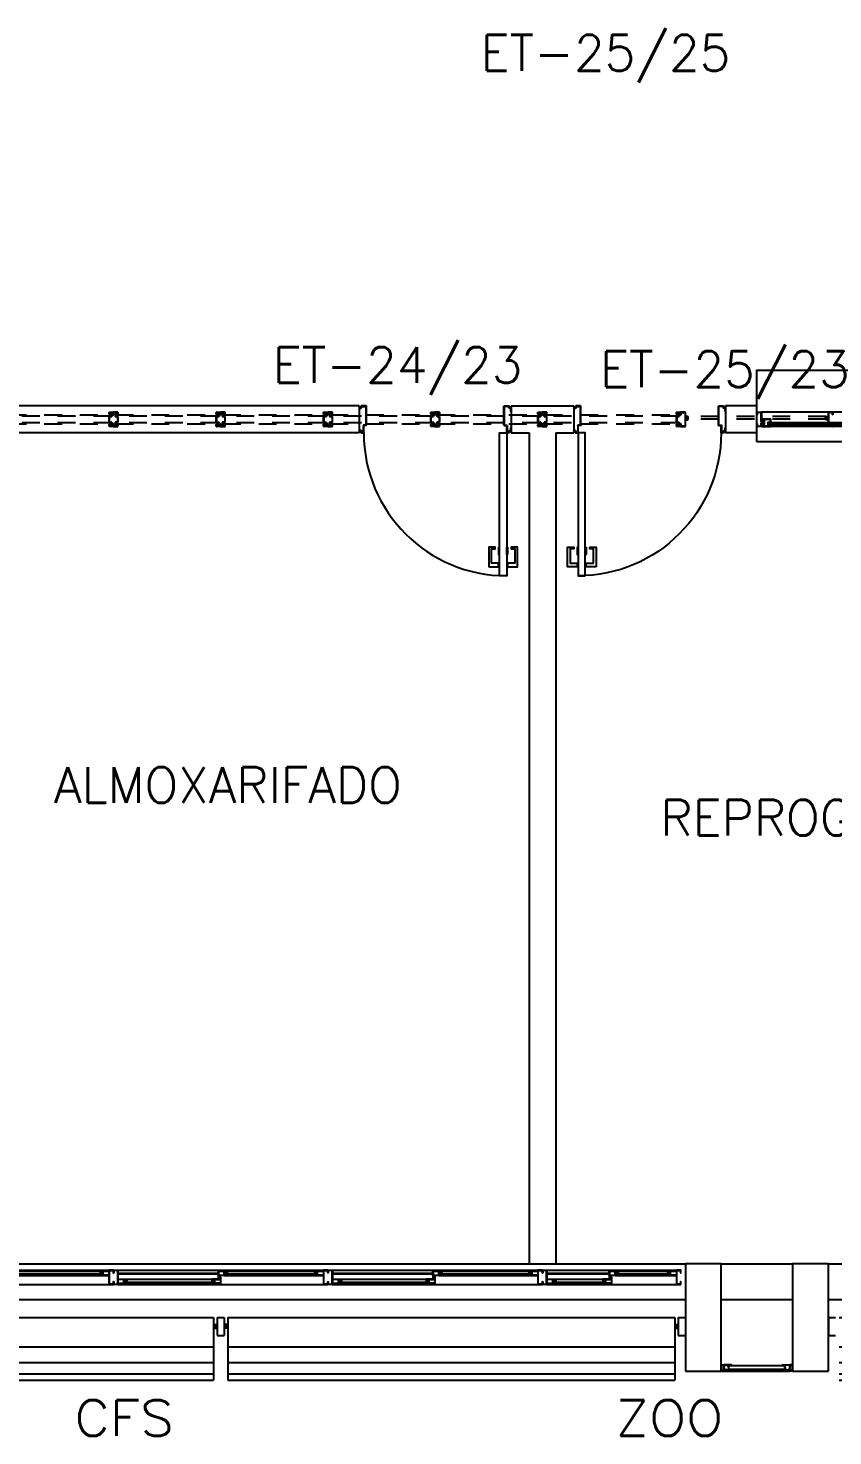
# Model space of a CAD drawing. Header units: millimetres. Extents: x 2686 to 2939, y 1294 to 1441.
# Drawn here: x 2910.22 to 2914.72, y 1348.36 to 1356.24 of the extents above; entities that cross this region are included whole.
import ezdxf

# ---------------------------------------------------------------- set-up
doc = ezdxf.new("R2010")
doc.units = ezdxf.units.MM
doc.linetypes.add('HIDDEN', pattern=[0.375, 0.25, -0.125])
for name, color, linetype in [('AR-ALV', 2, 'Continuous'), ('AR-BRISES', 1, 'Continuous'), ('AR-ESQ', 1, 'Continuous'), ('AR-ESTC', 3, 'Continuous'), ('AR-PEITORIL', 1, 'Continuous'), ('AR-PORTA', 1, 'Continuous'), ('AR-TXTCONG', 2, 'Continuous'), ('BC- VISTA', 1, 'Continuous'), ('BGR- VISTA', 12, 'Continuous'), ('BR-LINHAS', 1, 'Continuous'), ('BR-MONTANTE', 242, 'Continuous'), ('BR-PAINEL', 1, 'Continuous'), ('BR-SUPORTE', 1, 'Continuous'), ('DT-ESQ-BAGUETE-C', 1, 'Continuous'), ('DT-ESQ-BAGUETE-V', 1, 'Continuous'), ('DT-ESQ-CHAPA DOBRADA-V', 1, 'Continuous'), ('DT-ESQ-MARCO-V', 1, 'Continuous'), ('DT-ESQ-PERFIL CADEIRA-C', 2, 'Continuous'), ('DT-ESQ-PERFIL CADEIRA-V', 2, 'Continuous'), ('DT-ESQ-PERFIL U SIMPLES-C', 2, 'Continuous'), ('DT-ESQ-PERFIL U-C', 2, 'Continuous'), ('DT-ESQ-PERFIL U-V', 1, 'Continuous'), ('DT-ESQ-PROJ', 1, 'HIDDEN'), ('DT-ESQ-VENEZIANA-C', 1, 'Continuous'), ('DT-ESQ-VENEZIANA-V', 1, 'Continuous'), ('DT-ESQ-VIDRO-C', 2, 'Continuous'), ('DT-TXTMOD', 1, 'Continuous'), ('ENDEREÇO', 2, 'Continuous'), ('maçaneta', 1, 'Continuous'), ('mov', 1, 'Continuous'), ('PM-PERFIL U-C', 2, 'Continuous'), ('pm1', 2, 'Continuous'), ('TEXTO', 2, 'Continuous')]:
    doc.layers.add(name, color=color, linetype=linetype)
doc.styles.add('S10', font='simplex.shx', dxfattribs={"height": 0.1})
doc.styles.add('S16', font='simplex.shx', dxfattribs={"width": 1.1, "height": 0.16})
doc.styles.add('UNB-100', font='simplex.shx', dxfattribs={"height": 0.2})
doc.styles.add('UNB1-100', font='simplex.shx', dxfattribs={"height": 0.2})

# ---------------------------------------------------------------- blocks, each defined once
blk = doc.blocks.new('EF65-P')
at = {"layer": 'DT-ESQ-BAGUETE-C', "ltscale": 0.1}
for points in [[(1.9015, -0.055), (1.915, -0.055), (1.915, -0.0535), (1.902, -0.0535, -0.414214), (1.9015, -0.053), (1.9015, -0.042, -0.414214), (1.902, -0.0415), (1.915, -0.0415), (1.915, -0.04), (1.9015, -0.04, 0.414214), (1.9, -0.0415), (1.9, -0.0535, 0.414214)], [(2.61, -0.055), (2.5965, -0.055), (2.5965, -0.0535), (2.6095, -0.0535, 0.414214), (2.61, -0.053), (2.61, -0.042, 0.414214), (2.6095, -0.0415), (2.5965, -0.0415), (2.5965, -0.04), (2.61, -0.04, -0.414214), (2.6115, -0.0415), (2.6115, -0.0535, -0.414214)], [(3.1015, -0.055), (3.115, -0.055), (3.115, -0.0535), (3.102, -0.0535, -0.414214), (3.1015, -0.053), (3.1015, -0.042, -0.414214), (3.102, -0.0415), (3.115, -0.0415), (3.115, -0.04), (3.1015, -0.04, 0.414214), (3.1, -0.0415), (3.1, -0.0535, 0.414214)], [(3.81, -0.055), (3.7965, -0.055), (3.7965, -0.0535), (3.8095, -0.0535, 0.414214), (3.81, -0.053), (3.81, -0.042, 0.414214), (3.8095, -0.0415), (3.7965, -0.0415), (3.7965, -0.04), (3.81, -0.04, -0.414214), (3.8115, -0.0415), (3.8115, -0.0535, -0.414214)], [(4.3015, -0.055), (4.315, -0.055), (4.315, -0.0535), (4.302, -0.0535, -0.414214), (4.3015, -0.053), (4.3015, -0.042, -0.414214), (4.302, -0.0415), (4.315, -0.0415), (4.315, -0.04), (4.3015, -0.04, 0.414214), (4.3, -0.0415), (4.3, -0.0535, 0.414214)], [(4.7975, -0.055), (4.784, -0.055), (4.784, -0.0535), (4.797, -0.0535, 0.414214), (4.7975, -0.053), (4.7975, -0.042, 0.414214), (4.797, -0.0415), (4.784, -0.0415), (4.784, -0.04), (4.7975, -0.04, -0.414214), (4.799, -0.0415), (4.799, -0.0535, -0.414214)], [(5.0765, -0.055), (5.09, -0.055), (5.09, -0.0535), (5.077, -0.0535, -0.414214), (5.0765, -0.053), (5.0765, -0.042, -0.414214), (5.077, -0.0415), (5.09, -0.0415), (5.09, -0.04), (5.0765, -0.04, 0.414214), (5.075, -0.0415), (5.075, -0.0535, 0.414214)], [(2.0485, -0.1), (2.035, -0.1), (2.035, -0.0985), (2.048, -0.0985, 0.414214), (2.0485, -0.098), (2.0485, -0.087, 0.414214), (2.048, -0.0865), (2.035, -0.0865), (2.035, -0.085), (2.0485, -0.085, -0.414214), (2.05, -0.0865), (2.05, -0.0985, -0.414214)], [(2.5265, -0.1), (2.54, -0.1), (2.54, -0.0985), (2.527, -0.0985, -0.414214), (2.5265, -0.098), (2.5265, -0.087, -0.414214), (2.527, -0.0865), (2.54, -0.0865), (2.54, -0.085), (2.5265, -0.085, 0.414214), (2.525, -0.0865), (2.525, -0.0985, 0.414214)], [(3.2485, -0.1), (3.235, -0.1), (3.235, -0.0985), (3.248, -0.0985, 0.414214), (3.2485, -0.098), (3.2485, -0.087, 0.414214), (3.248, -0.0865), (3.235, -0.0865), (3.235, -0.085), (3.2485, -0.085, -0.414214), (3.25, -0.0865), (3.25, -0.0985, -0.414214)], [(3.7265, -0.1), (3.74, -0.1), (3.74, -0.0985), (3.727, -0.0985, -0.414214), (3.7265, -0.098), (3.7265, -0.087, -0.414214), (3.727, -0.0865), (3.74, -0.0865), (3.74, -0.085), (3.7265, -0.085, 0.414214), (3.725, -0.0865), (3.725, -0.0985, 0.414214)], [(4.4485, -0.1), (4.435, -0.1), (4.435, -0.0985), (4.448, -0.0985, 0.414214), (4.4485, -0.098), (4.4485, -0.087, 0.414214), (4.448, -0.0865), (4.435, -0.0865), (4.435, -0.085), (4.4485, -0.085, -0.414214), (4.45, -0.0865), (4.45, -0.0985, -0.414214)], [(4.714, -0.1), (4.7275, -0.1), (4.7275, -0.0985), (4.7145, -0.0985, -0.414214), (4.714, -0.098), (4.714, -0.087, -0.414214), (4.7145, -0.0865), (4.7275, -0.0865), (4.7275, -0.085), (4.714, -0.085, 0.414214), (4.7125, -0.0865), (4.7125, -0.0985, 0.414214)]]:
    blk.add_lwpolyline(points, format="xyb", close=True, dxfattribs=at)
at = {"layer": 'DT-ESQ-BAGUETE-V', "ltscale": 0.1}
for p, q in [((1.41, -0.04), (1.9015, -0.04)), ((2.61, -0.04), (3.1015, -0.04)), ((3.81, -0.04), (4.3015, -0.04)), ((4.7975, -0.04), (5.0765, -0.04)), ((2.0485, -0.085), (2.5265, -0.085)), ((3.2485, -0.085), (3.7265, -0.085)), ((4.4485, -0.085), (4.714, -0.085))]:
    blk.add_line(p, q, dxfattribs=at)
at = {"layer": 'DT-ESQ-CHAPA DOBRADA-V', "ltscale": 0.1}
for p, q in [((2, -0.052), (2.5615, -0.052)), ((2, -0.055), (2.5615, -0.055)), ((3.2, -0.052), (3.7615, -0.052)), ((3.2, -0.055), (3.7615, -0.055)), ((4.4, -0.052), (4.749, -0.052)), ((4.4, -0.055), (4.749, -0.055))]:
    blk.add_line(p, q, dxfattribs=at)
at = {"layer": 'DT-ESQ-PERFIL CADEIRA-C', "ltscale": 0.1}
for p, q in [((1.95, -0.0635), (1.9015, -0.0635)), ((2.5635, -0.0635), (2.61, -0.0635)), ((3.15, -0.0635), (3.1015, -0.0635)), ((3.7635, -0.0635), (3.81, -0.0635)), ((4.35, -0.0635), (4.3015, -0.0635)), ((4.751, -0.0635), (4.7975, -0.0635)), ((5.125, -0.0635), (5.0765, -0.0635)), ((2, -0.1085), (2.0485, -0.1085)), ((2.573, -0.1085), (2.5265, -0.1085)), ((3.2, -0.1085), (3.2485, -0.1085)), ((3.773, -0.1085), (3.7265, -0.1085)), ((4.4, -0.1085), (4.4485, -0.1085)), ((4.7605, -0.1085), (4.714, -0.1085))]:
    blk.add_line(p, q, dxfattribs=at)
for points in [[(1.9015, -0.065), (1.95, -0.065), (1.95, -0.0635), (1.915, -0.0635, 0.198912), (1.9161, -0.0631, 0.198913), (1.9165, -0.062), (1.9165, -0.042, -0.414214), (1.917, -0.0415), (1.95, -0.0415), (1.95, -0.04), (1.9165, -0.04, 0.414214), (1.915, -0.0415), (1.915, -0.0535), (1.915, -0.055), (1.915, -0.062), (1.9015, -0.062, 1)], [(2.61, -0.062, -1), (2.61, -0.065), (2.5635, -0.065, -0.414214), (2.5615, -0.063), (2.5615, -0.042, -0.414214), (2.5635, -0.04), (2.595, -0.04, -0.414214), (2.5965, -0.0415), (2.5965, -0.062)], [(2.5965, -0.0635, -0.198913), (2.5954, -0.0631, -0.198913), (2.595, -0.062), (2.595, -0.042, 0.414214), (2.5945, -0.0415), (2.5635, -0.0415, 0.414214), (2.563, -0.042), (2.563, -0.063, 0.414214), (2.5635, -0.0635)], [(3.1015, -0.065), (3.15, -0.065), (3.15, -0.0635), (3.115, -0.0635, 0.198912), (3.1161, -0.0631, 0.198913), (3.1165, -0.062), (3.1165, -0.042, -0.414214), (3.117, -0.0415), (3.15, -0.0415), (3.15, -0.04), (3.1165, -0.04, 0.414214), (3.115, -0.0415), (3.115, -0.0535), (3.115, -0.055), (3.115, -0.062), (3.1015, -0.062, 1)], [(3.81, -0.062, -1), (3.81, -0.065), (3.7635, -0.065, -0.414214), (3.7615, -0.063), (3.7615, -0.042, -0.414214), (3.7635, -0.04), (3.795, -0.04, -0.414214), (3.7965, -0.0415), (3.7965, -0.062)], [(3.7965, -0.0635, -0.198913), (3.7954, -0.0631, -0.198913), (3.795, -0.062), (3.795, -0.042, 0.414214), (3.7945, -0.0415), (3.7635, -0.0415, 0.414214), (3.763, -0.042), (3.763, -0.063, 0.414214), (3.7635, -0.0635)], [(4.3015, -0.065), (4.35, -0.065), (4.35, -0.0635), (4.315, -0.0635, 0.198912), (4.3161, -0.0631, 0.198913), (4.3165, -0.062), (4.3165, -0.042, -0.414214), (4.317, -0.0415), (4.35, -0.0415), (4.35, -0.04), (4.3165, -0.04, 0.414214), (4.315, -0.0415), (4.315, -0.0535), (4.315, -0.055), (4.315, -0.062), (4.3015, -0.062, 1)], [(4.7975, -0.062, -1), (4.7975, -0.065), (4.751, -0.065, -0.414214), (4.749, -0.063), (4.749, -0.042, -0.414214), (4.751, -0.04), (4.7825, -0.04, -0.414214), (4.784, -0.0415), (4.784, -0.062)], [(4.784, -0.0635, -0.198913), (4.7829, -0.0631, -0.198913), (4.7825, -0.062), (4.7825, -0.042, 0.414214), (4.782, -0.0415), (4.751, -0.0415, 0.414214), (4.7505, -0.042), (4.7505, -0.063, 0.414214), (4.751, -0.0635)], [(5.0765, -0.065), (5.125, -0.065), (5.125, -0.0635), (5.09, -0.0635, 0.198912), (5.0911, -0.0631, 0.198913), (5.0915, -0.062), (5.0915, -0.042, -0.414214), (5.092, -0.0415), (5.125, -0.0415), (5.125, -0.04), (5.0915, -0.04, 0.414214), (5.09, -0.0415), (5.09, -0.0535), (5.09, -0.055), (5.09, -0.062), (5.0765, -0.062, 1)], [(2.0485, -0.11), (2, -0.11), (2, -0.1085), (2.035, -0.1085, -0.198912), (2.0339, -0.1081, -0.198913), (2.0335, -0.107), (2.0335, -0.087, 0.414214), (2.033, -0.0865), (2, -0.0865), (2, -0.085), (2.0335, -0.085, -0.414214), (2.035, -0.0865), (2.035, -0.0985), (2.035, -0.1), (2.035, -0.107), (2.0485, -0.107, -1)], [(2.5265, -0.107, 1), (2.5265, -0.11), (2.573, -0.11, 0.414214), (2.575, -0.108), (2.575, -0.087, 0.414214), (2.573, -0.085), (2.5415, -0.085, 0.414214), (2.54, -0.0865), (2.54, -0.107)], [(2.54, -0.1085, 0.198913), (2.5411, -0.1081, 0.198913), (2.5415, -0.107), (2.5415, -0.087, -0.414214), (2.542, -0.0865), (2.573, -0.0865, -0.414214), (2.5735, -0.087), (2.5735, -0.108, -0.414214), (2.573, -0.1085)], [(3.2485, -0.11), (3.2, -0.11), (3.2, -0.1085), (3.235, -0.1085, -0.198912), (3.2339, -0.1081, -0.198913), (3.2335, -0.107), (3.2335, -0.087, 0.414214), (3.233, -0.0865), (3.2, -0.0865), (3.2, -0.085), (3.2335, -0.085, -0.414214), (3.235, -0.0865), (3.235, -0.0985), (3.235, -0.1), (3.235, -0.107), (3.2485, -0.107, -1)], [(3.7265, -0.107, 1), (3.7265, -0.11), (3.773, -0.11, 0.414214), (3.775, -0.108), (3.775, -0.087, 0.414214), (3.773, -0.085), (3.7415, -0.085, 0.414214), (3.74, -0.0865), (3.74, -0.107)], [(3.74, -0.1085, 0.198913), (3.7411, -0.1081, 0.198913), (3.7415, -0.107), (3.7415, -0.087, -0.414214), (3.742, -0.0865), (3.773, -0.0865, -0.414214), (3.7735, -0.087), (3.7735, -0.108, -0.414214), (3.773, -0.1085)], [(4.4485, -0.11), (4.4, -0.11), (4.4, -0.1085), (4.435, -0.1085, -0.198912), (4.4339, -0.1081, -0.198913), (4.4335, -0.107), (4.4335, -0.087, 0.414214), (4.433, -0.0865), (4.4, -0.0865), (4.4, -0.085), (4.4335, -0.085, -0.414214), (4.435, -0.0865), (4.435, -0.0985), (4.435, -0.1), (4.435, -0.107), (4.4485, -0.107, -1)], [(4.714, -0.107, 1), (4.714, -0.11), (4.7605, -0.11, 0.414214), (4.7625, -0.108), (4.7625, -0.087, 0.414214), (4.7605, -0.085), (4.729, -0.085, 0.414214), (4.7275, -0.0865), (4.7275, -0.107)], [(4.7275, -0.1085, 0.198913), (4.7286, -0.1081, 0.198913), (4.729, -0.107), (4.729, -0.087, -0.414214), (4.7295, -0.0865), (4.7605, -0.0865, -0.414214), (4.761, -0.087), (4.761, -0.108, -0.414214), (4.7605, -0.1085)]]:
    blk.add_lwpolyline(points, format="xyb", close=True, dxfattribs=at)
at = {"layer": 'DT-ESQ-PERFIL CADEIRA-V', "ltscale": 0.1}
for p, q in [((1.395, -0.065), (1.9015, -0.065)), ((2.595, -0.065), (3.1015, -0.065)), ((3.795, -0.065), (4.3015, -0.065)), ((4.7825, -0.065), (5.0765, -0.065)), ((2.0485, -0.11), (2.5265, -0.11)), ((3.2485, -0.11), (3.7265, -0.11)), ((4.4485, -0.11), (4.714, -0.11))]:
    blk.add_line(p, q, dxfattribs=at)
at = {"layer": 'DT-ESQ-PERFIL U SIMPLES-C', "ltscale": 0.1}
for points in [[(2.5635, -0.077), (2.5715, -0.077), (2.5715, -0.0755), (2.5635, -0.0755, -0.414214), (2.563, -0.075), (2.563, -0.067, -0.414214), (2.5635, -0.0665), (2.5715, -0.0665), (2.5715, -0.065), (2.5635, -0.065, 0.414214), (2.5615, -0.067), (2.5615, -0.075, 0.414214)], [(2.573, -0.073), (2.565, -0.073), (2.565, -0.0745), (2.573, -0.0745, -0.414214), (2.5735, -0.075), (2.5735, -0.083, -0.414214), (2.573, -0.0835), (2.565, -0.0835), (2.565, -0.085), (2.573, -0.085, 0.414214), (2.575, -0.083), (2.575, -0.075, 0.414214)], [(3.7635, -0.077), (3.7715, -0.077), (3.7715, -0.0755), (3.7635, -0.0755, -0.414214), (3.763, -0.075), (3.763, -0.067, -0.414214), (3.7635, -0.0665), (3.7715, -0.0665), (3.7715, -0.065), (3.7635, -0.065, 0.414214), (3.7615, -0.067), (3.7615, -0.075, 0.414214)], [(3.773, -0.073), (3.765, -0.073), (3.765, -0.0745), (3.773, -0.0745, -0.414214), (3.7735, -0.075), (3.7735, -0.083, -0.414214), (3.773, -0.0835), (3.765, -0.0835), (3.765, -0.085), (3.773, -0.085, 0.414214), (3.775, -0.083), (3.775, -0.075, 0.414214)], [(4.751, -0.077), (4.759, -0.077), (4.759, -0.0755), (4.751, -0.0755, -0.414214), (4.7505, -0.075), (4.7505, -0.067, -0.414214), (4.751, -0.0665), (4.759, -0.0665), (4.759, -0.065), (4.751, -0.065, 0.414214), (4.749, -0.067), (4.749, -0.075, 0.414214)], [(4.7605, -0.073), (4.7525, -0.073), (4.7525, -0.0745), (4.7605, -0.0745, -0.414214), (4.761, -0.075), (4.761, -0.083, -0.414214), (4.7605, -0.0835), (4.7525, -0.0835), (4.7525, -0.085), (4.7605, -0.085, 0.414214), (4.7625, -0.083), (4.7625, -0.075, 0.414214)]]:
    blk.add_lwpolyline(points, format="xyb", close=True, dxfattribs=at)
at = {"layer": 'DT-ESQ-PERFIL U-C', "ltscale": 0.1}
for points in [[(1.975, -0.0365, 0.414214), (1.9735, -0.035), (1.9515, -0.035, 0.414214), (1.95, -0.0365), (1.95, -0.1135, 0.414214), (1.9515, -0.115), (1.9735, -0.115, 0.414214), (1.975, -0.1135), (1.975, -0.1), (1.9735, -0.1), (1.9735, -0.113, -0.414214), (1.973, -0.1135), (1.952, -0.1135, -0.414214), (1.9515, -0.113), (1.9515, -0.037, -0.414214), (1.952, -0.0365), (1.973, -0.0365, -0.414214), (1.9735, -0.037), (1.9735, -0.05), (1.975, -0.05)], [(1.975, -0.0365, -0.414214), (1.9765, -0.035), (1.9985, -0.035, -0.414214), (2, -0.0365), (2, -0.1135, -0.414214), (1.9985, -0.115), (1.9765, -0.115, -0.414214), (1.975, -0.1135), (1.975, -0.1), (1.9765, -0.1), (1.9765, -0.113, 0.414214), (1.977, -0.1135), (1.998, -0.1135, 0.414214), (1.9985, -0.113), (1.9985, -0.037, 0.414214), (1.998, -0.0365), (1.977, -0.0365, 0.414214), (1.9765, -0.037), (1.9765, -0.05), (1.975, -0.05)], [(3.175, -0.0365, 0.414214), (3.1735, -0.035), (3.1515, -0.035, 0.414214), (3.15, -0.0365), (3.15, -0.1135, 0.414214), (3.1515, -0.115), (3.1735, -0.115, 0.414214), (3.175, -0.1135), (3.175, -0.1), (3.1735, -0.1), (3.1735, -0.113, -0.414214), (3.173, -0.1135), (3.152, -0.1135, -0.414214), (3.1515, -0.113), (3.1515, -0.037, -0.414214), (3.152, -0.0365), (3.173, -0.0365, -0.414214), (3.1735, -0.037), (3.1735, -0.05), (3.175, -0.05)], [(3.175, -0.0365, -0.414214), (3.1765, -0.035), (3.1985, -0.035, -0.414214), (3.2, -0.0365), (3.2, -0.1135, -0.414214), (3.1985, -0.115), (3.1765, -0.115, -0.414214), (3.175, -0.1135), (3.175, -0.1), (3.1765, -0.1), (3.1765, -0.113, 0.414214), (3.177, -0.1135), (3.198, -0.1135, 0.414214), (3.1985, -0.113), (3.1985, -0.037, 0.414214), (3.198, -0.0365), (3.177, -0.0365, 0.414214), (3.1765, -0.037), (3.1765, -0.05), (3.175, -0.05)], [(4.375, -0.0365, 0.414214), (4.3735, -0.035), (4.3515, -0.035, 0.414214), (4.35, -0.0365), (4.35, -0.1135, 0.414214), (4.3515, -0.115), (4.3735, -0.115, 0.414214), (4.375, -0.1135), (4.375, -0.1), (4.3735, -0.1), (4.3735, -0.113, -0.414214), (4.373, -0.1135), (4.352, -0.1135, -0.414214), (4.3515, -0.113), (4.3515, -0.037, -0.414214), (4.352, -0.0365), (4.373, -0.0365, -0.414214), (4.3735, -0.037), (4.3735, -0.05), (4.375, -0.05)], [(4.375, -0.0365, -0.414214), (4.3765, -0.035), (4.3985, -0.035, -0.414214), (4.4, -0.0365), (4.4, -0.1135, -0.414214), (4.3985, -0.115), (4.3765, -0.115, -0.414214), (4.375, -0.1135), (4.375, -0.1), (4.3765, -0.1), (4.3765, -0.113, 0.414214), (4.377, -0.1135), (4.398, -0.1135, 0.414214), (4.3985, -0.113), (4.3985, -0.037, 0.414214), (4.398, -0.0365), (4.377, -0.0365, 0.414214), (4.3765, -0.037), (4.3765, -0.05), (4.375, -0.05)], [(5.15, -0.0365, 0.414214), (5.1485, -0.035), (5.1265, -0.035, 0.414214), (5.125, -0.0365), (5.125, -0.1135, 0.414214), (5.1265, -0.115), (5.1485, -0.115, 0.414214), (5.15, -0.1135), (5.15, -0.1), (5.1485, -0.1), (5.1485, -0.113, -0.414214), (5.148, -0.1135), (5.127, -0.1135, -0.414214), (5.1265, -0.113), (5.1265, -0.037, -0.414214), (5.127, -0.0365), (5.148, -0.0365, -0.414214), (5.1485, -0.037), (5.1485, -0.05), (5.15, -0.05)]]:
    blk.add_lwpolyline(points, format="xyb", close=True, dxfattribs=at)
at = {"layer": 'DT-ESQ-PERFIL U-V', "ltscale": 0.1}
for p, q in [((0.7985, -0.035), (1.9515, -0.035)), ((1.9985, -0.035), (3.1515, -0.035)), ((3.1985, -0.035), (4.3515, -0.035)), ((4.3985, -0.035), (5.1265, -0.035)), ((0.7985, -0.115), (1.9515, -0.115)), ((1.9985, -0.115), (3.1515, -0.115)), ((3.1985, -0.115), (4.3515, -0.115)), ((4.3985, -0.115), (5.1265, -0.115))]:
    blk.add_line(p, q, dxfattribs=at)
at = {"layer": 'DT-ESQ-VIDRO-C', "ltscale": 0.1}
for points in [[(1.9125, -0.06), (1.9125, -0.057), (1.399, -0.057), (1.399, -0.06)], [(3.1125, -0.06), (3.1125, -0.057), (2.599, -0.057), (2.599, -0.06)], [(4.3125, -0.06), (4.3125, -0.057), (3.799, -0.057), (3.799, -0.06)], [(5.0875, -0.06), (5.0875, -0.057), (4.7865, -0.057), (4.7865, -0.06)], [(2.038, -0.105), (2.038, -0.102), (2.537, -0.102), (2.537, -0.105)], [(3.238, -0.105), (3.238, -0.102), (3.737, -0.102), (3.737, -0.105)], [(4.438, -0.105), (4.438, -0.102), (4.7245, -0.102), (4.7245, -0.105)]]:
    blk.add_lwpolyline(points, close=True, dxfattribs=at)
at = {"layer": 'DT-TXTMOD', "ltscale": 0.1, "style": 'S10', "flags": 3}
for tag, p in [('M01A', (0.025, -0.255)), ('M02A', (0.4253, -0.255)), ('M03A', (0.827, -0.255)), ('M04A', (1.2288, -0.255)), ('M05A', (1.6306, -0.255)), ('M06A', (2.0323, -0.255)), ('M07A', (2.4341, -0.255)), ('M08A', (2.8359, -0.255)), ('M09A', (3.2376, -0.255)), ('M10A', (3.6394, -0.255)), ('M11A', (4.0412, -0.255)), ('M12A', (4.4429, -0.255)), ('M13A', (4.8447, -0.255)), ('M14A', (5.2464, -0.255)), ('M15A', (5.6482, -0.255)), ('M16A', (6.05, -0.255))]:
    blk.add_attdef(tag, p, '', height=0.1, dxfattribs=at)
blk = doc.blocks.new('EF142-P')
at = {"layer": 'DT-ESQ-PROJ', "ltscale": 0.1}
for points in [[(0.025, -0.1035), (0.025, -0.1135, -0.414214), (0.0235, -0.115), (0.0015, -0.115, -0.414214), (0, -0.1135), (0, -0.1), (0.0015, -0.1), (0.0015, -0.113, 0.414214), (0.002, -0.1135), (0.023, -0.1135, 0.414214), (0.0235, -0.113), (0.0235, -0.1035), (0.0105, -0.1035, -0.414214), (0.009, -0.102), (0.009, -0.092, -0.414214), (0.0105, -0.0905), (0.0235, -0.0905), (0.0235, -0.0595), (0.0105, -0.0595, -0.414214), (0.009, -0.058), (0.009, -0.048, -0.414214), (0.0105, -0.0465), (0.0235, -0.0465), (0.0235, -0.037, 0.414214), (0.023, -0.0365), (0.002, -0.0365, 0.414214), (0.0015, -0.037), (0.0015, -0.05), (0, -0.05), (0, -0.0365, -0.414214), (0.0015, -0.035), (0.0235, -0.035, -0.414214), (0.025, -0.0365), (0.025, -0.0465, -0.414214), (0.0235, -0.048), (0.0105, -0.048), (0.0105, -0.058), (0.0235, -0.058), (0.0235, -0.058, -0.414214), (0.025, -0.0595), (0.025, -0.0905, -0.414214), (0.0235, -0.092), (0.0235, -0.092), (0.0105, -0.092), (0.0105, -0.102), (0.0235, -0.102, -0.414214)], [(0.75, -0.1035), (0.75, -0.1135, 0.414214), (0.7515, -0.115), (0.7735, -0.115, 0.414214), (0.775, -0.1135), (0.775, -0.1), (0.7735, -0.1), (0.7735, -0.113, -0.414214), (0.773, -0.1135), (0.752, -0.1135, -0.414214), (0.7515, -0.113), (0.7515, -0.1035), (0.7645, -0.1035, 0.414214), (0.766, -0.102), (0.766, -0.092, 0.414214), (0.7645, -0.0905), (0.7515, -0.0905), (0.7515, -0.0595), (0.7645, -0.0595, 0.414214), (0.766, -0.058), (0.766, -0.048, 0.414214), (0.7645, -0.0465), (0.7515, -0.0465), (0.7515, -0.037, -0.414214), (0.752, -0.0365), (0.773, -0.0365, -0.414214), (0.7735, -0.037), (0.7735, -0.05), (0.775, -0.05), (0.775, -0.0365, 0.414214), (0.7735, -0.035), (0.7515, -0.035, 0.414214), (0.75, -0.0365), (0.75, -0.0465, 0.414214), (0.7515, -0.048), (0.7645, -0.048), (0.7645, -0.058), (0.7515, -0.058), (0.7515, -0.058, 0.414214), (0.75, -0.0595), (0.75, -0.0905, 0.414214), (0.7515, -0.092), (0.7515, -0.092), (0.7645, -0.092), (0.7645, -0.102), (0.7515, -0.102, 0.414214)], [(0.8, -0.1035), (0.8, -0.1135, -0.414214), (0.7985, -0.115), (0.7765, -0.115, -0.414214), (0.775, -0.1135), (0.775, -0.1), (0.7765, -0.1), (0.7765, -0.113, 0.414214), (0.777, -0.1135), (0.798, -0.1135, 0.414214), (0.7985, -0.113), (0.7985, -0.1035), (0.7855, -0.1035, -0.414214), (0.784, -0.102), (0.784, -0.092, -0.414214), (0.7855, -0.0905), (0.7985, -0.0905), (0.7985, -0.0595), (0.7855, -0.0595, -0.414214), (0.784, -0.058), (0.784, -0.048, -0.414214), (0.7855, -0.0465), (0.7985, -0.0465), (0.7985, -0.037, 0.414214), (0.798, -0.0365), (0.777, -0.0365, 0.414214), (0.7765, -0.037), (0.7765, -0.05), (0.775, -0.05), (0.775, -0.0365, -0.414214), (0.7765, -0.035), (0.7985, -0.035, -0.414214), (0.8, -0.0365), (0.8, -0.0465, -0.414214), (0.7985, -0.048), (0.7855, -0.048), (0.7855, -0.058), (0.7985, -0.058), (0.7985, -0.058, -0.414214), (0.8, -0.0595), (0.8, -0.0905, -0.414214), (0.7985, -0.092), (0.7985, -0.092), (0.7855, -0.092), (0.7855, -0.102), (0.7985, -0.102, -0.414214)], [(1.35, -0.1035), (1.35, -0.1135, 0.414214), (1.3515, -0.115), (1.3735, -0.115, 0.414214), (1.375, -0.1135), (1.375, -0.1), (1.3735, -0.1), (1.3735, -0.113, -0.414214), (1.373, -0.1135), (1.352, -0.1135, -0.414214), (1.3515, -0.113), (1.3515, -0.1035), (1.3645, -0.1035, 0.414214), (1.366, -0.102), (1.366, -0.092, 0.414214), (1.3645, -0.0905), (1.3515, -0.0905), (1.3515, -0.0595), (1.3645, -0.0595, 0.414214), (1.366, -0.058), (1.366, -0.048, 0.414214), (1.3645, -0.0465), (1.3515, -0.0465), (1.3515, -0.037, -0.414214), (1.352, -0.0365), (1.373, -0.0365, -0.414214), (1.3735, -0.037), (1.3735, -0.05), (1.375, -0.05), (1.375, -0.0365, 0.414214), (1.3735, -0.035), (1.3515, -0.035, 0.414214), (1.35, -0.0365), (1.35, -0.0465, 0.414214), (1.3515, -0.048), (1.3645, -0.048), (1.3645, -0.058), (1.3515, -0.058), (1.3515, -0.058, 0.414214), (1.35, -0.0595), (1.35, -0.0905, 0.414214), (1.3515, -0.092), (1.3515, -0.092), (1.3645, -0.092), (1.3645, -0.102), (1.3515, -0.102, 0.414214)], [(1.4, -0.1035), (1.4, -0.1135, -0.414214), (1.3985, -0.115), (1.3765, -0.115, -0.414214), (1.375, -0.1135), (1.375, -0.1), (1.3765, -0.1), (1.3765, -0.113, 0.414214), (1.377, -0.1135), (1.398, -0.1135, 0.414214), (1.3985, -0.113), (1.3985, -0.1035), (1.3855, -0.1035, -0.414214), (1.384, -0.102), (1.384, -0.092, -0.414214), (1.3855, -0.0905), (1.3985, -0.0905), (1.3985, -0.0595), (1.3855, -0.0595, -0.414214), (1.384, -0.058), (1.384, -0.048, -0.414214), (1.3855, -0.0465), (1.3985, -0.0465), (1.3985, -0.037, 0.414214), (1.398, -0.0365), (1.377, -0.0365, 0.414214), (1.3765, -0.037), (1.3765, -0.05), (1.375, -0.05), (1.375, -0.0365, -0.414214), (1.3765, -0.035), (1.3985, -0.035, -0.414214), (1.4, -0.0365), (1.4, -0.0465, -0.414214), (1.3985, -0.048), (1.3855, -0.048), (1.3855, -0.058), (1.3985, -0.058), (1.3985, -0.058, -0.414214), (1.4, -0.0595), (1.4, -0.0905, -0.414214), (1.3985, -0.092), (1.3985, -0.092), (1.3855, -0.092), (1.3855, -0.102), (1.3985, -0.102, -0.414214)], [(1.95, -0.1035), (1.95, -0.1135, 0.414214), (1.9515, -0.115), (1.9735, -0.115, 0.414214), (1.975, -0.1135), (1.975, -0.1), (1.9735, -0.1), (1.9735, -0.113, -0.414214), (1.973, -0.1135), (1.952, -0.1135, -0.414214), (1.9515, -0.113), (1.9515, -0.1035), (1.9645, -0.1035, 0.414214), (1.966, -0.102), (1.966, -0.092, 0.414214), (1.9645, -0.0905), (1.9515, -0.0905), (1.9515, -0.0595), (1.9645, -0.0595, 0.414214), (1.966, -0.058), (1.966, -0.048, 0.414214), (1.9645, -0.0465), (1.9515, -0.0465), (1.9515, -0.037, -0.414214), (1.952, -0.0365), (1.973, -0.0365, -0.414214), (1.9735, -0.037), (1.9735, -0.05), (1.975, -0.05), (1.975, -0.0365, 0.414214), (1.9735, -0.035), (1.9515, -0.035, 0.414214), (1.95, -0.0365), (1.95, -0.0465, 0.414214), (1.9515, -0.048), (1.9645, -0.048), (1.9645, -0.058), (1.9515, -0.058), (1.9515, -0.058, 0.414214), (1.95, -0.0595), (1.95, -0.0905, 0.414214), (1.9515, -0.092), (1.9515, -0.092), (1.9645, -0.092), (1.9645, -0.102), (1.9515, -0.102, 0.414214)], [(2, -0.1035), (2, -0.1135, -0.414214), (1.9985, -0.115), (1.9765, -0.115, -0.414214), (1.975, -0.1135), (1.975, -0.1), (1.9765, -0.1), (1.9765, -0.113, 0.414214), (1.977, -0.1135), (1.998, -0.1135, 0.414214), (1.9985, -0.113), (1.9985, -0.1035), (1.9855, -0.1035, -0.414214), (1.984, -0.102), (1.984, -0.092, -0.414214), (1.9855, -0.0905), (1.9985, -0.0905), (1.9985, -0.0595), (1.9855, -0.0595, -0.414214), (1.984, -0.058), (1.984, -0.048, -0.414214), (1.9855, -0.0465), (1.9985, -0.0465), (1.9985, -0.037, 0.414214), (1.998, -0.0365), (1.977, -0.0365, 0.414214), (1.9765, -0.037), (1.9765, -0.05), (1.975, -0.05), (1.975, -0.0365, -0.414214), (1.9765, -0.035), (1.9985, -0.035, -0.414214), (2, -0.0365), (2, -0.0465, -0.414214), (1.9985, -0.048), (1.9855, -0.048), (1.9855, -0.058), (1.9985, -0.058), (1.9985, -0.058, -0.414214), (2, -0.0595), (2, -0.0905, -0.414214), (1.9985, -0.092), (1.9985, -0.092), (1.9855, -0.092), (1.9855, -0.102), (1.9985, -0.102, -0.414214)], [(2.55, -0.1035), (2.55, -0.1135, 0.414214), (2.5515, -0.115), (2.5735, -0.115, 0.414214), (2.575, -0.1135), (2.575, -0.1), (2.5735, -0.1), (2.5735, -0.113, -0.414214), (2.573, -0.1135), (2.552, -0.1135, -0.414214), (2.5515, -0.113), (2.5515, -0.1035), (2.5645, -0.1035, 0.414214), (2.566, -0.102), (2.566, -0.092, 0.414214), (2.5645, -0.0905), (2.5515, -0.0905), (2.5515, -0.0595), (2.5645, -0.0595, 0.414214), (2.566, -0.058), (2.566, -0.048, 0.414214), (2.5645, -0.0465), (2.5515, -0.0465), (2.5515, -0.037, -0.414214), (2.552, -0.0365), (2.573, -0.0365, -0.414214), (2.5735, -0.037), (2.5735, -0.05), (2.575, -0.05), (2.575, -0.0365, 0.414214), (2.5735, -0.035), (2.5515, -0.035, 0.414214), (2.55, -0.0365), (2.55, -0.0465, 0.414214), (2.5515, -0.048), (2.5645, -0.048), (2.5645, -0.058), (2.5515, -0.058), (2.5515, -0.058, 0.414214), (2.55, -0.0595), (2.55, -0.0905, 0.414214), (2.5515, -0.092), (2.5515, -0.092), (2.5645, -0.092), (2.5645, -0.102), (2.5515, -0.102, 0.414214)], [(2.6, -0.1035), (2.6, -0.1135, -0.414214), (2.5985, -0.115), (2.5765, -0.115, -0.414214), (2.575, -0.1135), (2.575, -0.1), (2.5765, -0.1), (2.5765, -0.113, 0.414214), (2.577, -0.1135), (2.598, -0.1135, 0.414214), (2.5985, -0.113), (2.5985, -0.1035), (2.5855, -0.1035, -0.414214), (2.584, -0.102), (2.584, -0.092, -0.414214), (2.5855, -0.0905), (2.5985, -0.0905), (2.5985, -0.0595), (2.5855, -0.0595, -0.414214), (2.584, -0.058), (2.584, -0.048, -0.414214), (2.5855, -0.0465), (2.5985, -0.0465), (2.5985, -0.037, 0.414214), (2.598, -0.0365), (2.577, -0.0365, 0.414214), (2.5765, -0.037), (2.5765, -0.05), (2.575, -0.05), (2.575, -0.0365, -0.414214), (2.5765, -0.035), (2.5985, -0.035, -0.414214), (2.6, -0.0365), (2.6, -0.0465, -0.414214), (2.5985, -0.048), (2.5855, -0.048), (2.5855, -0.058), (2.5985, -0.058), (2.5985, -0.058, -0.414214), (2.6, -0.0595), (2.6, -0.0905, -0.414214), (2.5985, -0.092), (2.5985, -0.092), (2.5855, -0.092), (2.5855, -0.102), (2.5985, -0.102, -0.414214)], [(3.15, -0.1035), (3.15, -0.1135, 0.414214), (3.1515, -0.115), (3.1735, -0.115, 0.414214), (3.175, -0.1135), (3.175, -0.1), (3.1735, -0.1), (3.1735, -0.113, -0.414214), (3.173, -0.1135), (3.152, -0.1135, -0.414214), (3.1515, -0.113), (3.1515, -0.1035), (3.1645, -0.1035, 0.414214), (3.166, -0.102), (3.166, -0.092, 0.414214), (3.1645, -0.0905), (3.1515, -0.0905), (3.1515, -0.0595), (3.1645, -0.0595, 0.414214), (3.166, -0.058), (3.166, -0.048, 0.414214), (3.1645, -0.0465), (3.1515, -0.0465), (3.1515, -0.037, -0.414214), (3.152, -0.0365), (3.173, -0.0365, -0.414214), (3.1735, -0.037), (3.1735, -0.05), (3.175, -0.05), (3.175, -0.0365, 0.414214), (3.1735, -0.035), (3.1515, -0.035, 0.414214), (3.15, -0.0365), (3.15, -0.0465, 0.414214), (3.1515, -0.048), (3.1645, -0.048), (3.1645, -0.058), (3.1515, -0.058), (3.1515, -0.058, 0.414214), (3.15, -0.0595), (3.15, -0.0905, 0.414214), (3.1515, -0.092), (3.1515, -0.092), (3.1645, -0.092), (3.1645, -0.102), (3.1515, -0.102, 0.414214)], [(3.2, -0.1035), (3.2, -0.1135, -0.414214), (3.1985, -0.115), (3.1765, -0.115, -0.414214), (3.175, -0.1135), (3.175, -0.1), (3.1765, -0.1), (3.1765, -0.113, 0.414214), (3.177, -0.1135), (3.198, -0.1135, 0.414214), (3.1985, -0.113), (3.1985, -0.1035), (3.1855, -0.1035, -0.414214), (3.184, -0.102), (3.184, -0.092, -0.414214), (3.1855, -0.0905), (3.1985, -0.0905), (3.1985, -0.0595), (3.1855, -0.0595, -0.414214), (3.184, -0.058), (3.184, -0.048, -0.414214), (3.1855, -0.0465), (3.1985, -0.0465), (3.1985, -0.037, 0.414214), (3.198, -0.0365), (3.177, -0.0365, 0.414214), (3.1765, -0.037), (3.1765, -0.05), (3.175, -0.05), (3.175, -0.0365, -0.414214), (3.1765, -0.035), (3.1985, -0.035, -0.414214), (3.2, -0.0365), (3.2, -0.0465, -0.414214), (3.1985, -0.048), (3.1855, -0.048), (3.1855, -0.058), (3.1985, -0.058), (3.1985, -0.058, -0.414214), (3.2, -0.0595), (3.2, -0.0905, -0.414214), (3.1985, -0.092), (3.1985, -0.092), (3.1855, -0.092), (3.1855, -0.102), (3.1985, -0.102, -0.414214)]]:
    blk.add_lwpolyline(points, format="xyb", close=True, dxfattribs=at)
for points in [[(0.7625, -0.056), (0.7625, -0.05), (0.0125, -0.05), (0.0125, -0.056)], [(1.3625, -0.056), (1.3625, -0.05), (0.7875, -0.05), (0.7875, -0.056)], [(1.9625, -0.056), (1.9625, -0.05), (1.3875, -0.05), (1.3875, -0.056)], [(2.5625, -0.056), (2.5625, -0.05), (1.9875, -0.05), (1.9875, -0.056)], [(3.1625, -0.056), (3.1625, -0.05), (2.5875, -0.05), (2.5875, -0.056)], [(3.7625, -0.056), (3.7625, -0.05), (3.1875, -0.05), (3.1875, -0.056)], [(0.7625, -0.094), (0.7625, -0.1), (0.0125, -0.1), (0.0125, -0.094)], [(1.3625, -0.094), (1.3625, -0.1), (0.7875, -0.1), (0.7875, -0.094)], [(1.9625, -0.094), (1.9625, -0.1), (1.3875, -0.1), (1.3875, -0.094)], [(2.5625, -0.094), (2.5625, -0.1), (1.9875, -0.1), (1.9875, -0.094)], [(3.1625, -0.094), (3.1625, -0.1), (2.5875, -0.1), (2.5875, -0.094)], [(3.7625, -0.094), (3.7625, -0.1), (3.1875, -0.1), (3.1875, -0.094)]]:
    blk.add_lwpolyline(points, close=True, dxfattribs=at)
blk = doc.blocks.new('EF02A-P')
at = {"layer": 'DT-ESQ-PROJ', "ltscale": 0.1}
for p, q in [((0.0385, 0.0735), (0.8115, 0.0735)), ((0.0385, 0.0585), (0.8115, 0.0585))]:
    blk.add_line(p, q, dxfattribs=at)
for points in [[(0.025, 0.0984), (0.025, 0.0765), (0.0385, 0.0765, -1), (0.0385, 0.0735), (0.025, 0.0735), (0.025, 0.0365, -0.414214), (0.0235, 0.035), (0.0015, 0.035, -0.414214), (0, 0.0365), (0, 0.05), (0.0015, 0.05), (0.0015, 0.0365), (0.0235, 0.0365), (0.0235, 0.0735, -0.414214), (0.025, 0.075, -0.414214), (0.0235, 0.0765), (0.0235, 0.0984), (0.0235, 0.1135), (0.0015, 0.1135), (0.0015, 0.1), (0, 0.1), (0, 0.1135, -0.414214), (0.0015, 0.115), (0.0235, 0.115, -0.414214), (0.025, 0.1135)], [(0.825, 0.0984), (0.825, 0.0765), (0.8115, 0.0765, 1), (0.8115, 0.0735), (0.825, 0.0735), (0.825, 0.0365, 0.414214), (0.8265, 0.035), (0.8485, 0.035, 0.414214), (0.85, 0.0365), (0.85, 0.05), (0.8485, 0.05), (0.8485, 0.0365), (0.8265, 0.0365), (0.8265, 0.0735, 0.414214), (0.825, 0.075, 0.414214), (0.8265, 0.0765), (0.8265, 0.0984), (0.8265, 0.1135), (0.8485, 0.1135), (0.8485, 0.1), (0.85, 0.1), (0.85, 0.1135, 0.414214), (0.8485, 0.115), (0.8265, 0.115, 0.414214), (0.825, 0.1135)], [(0.039, 0.0585), (0.0255, 0.0585), (0.0255, 0.06), (0.039, 0.06), (0.039, 0.072), (0.0255, 0.072), (0.0255, 0.0735), (0.039, 0.0735, -0.414214), (0.0405, 0.072), (0.0405, 0.06, -0.414214)], [(0.811, 0.0585), (0.8245, 0.0585), (0.8245, 0.06), (0.811, 0.06), (0.811, 0.072), (0.8245, 0.072), (0.8245, 0.0735), (0.811, 0.0735, 0.414214), (0.8095, 0.072), (0.8095, 0.06, 0.414214)]]:
    blk.add_lwpolyline(points, format="xyb", close=True, dxfattribs=at)
for points in [[(0.025, 0.075), (0.0385, 0.075)], [(0.8115, 0.075), (0.825, 0.075)]]:
    blk.add_lwpolyline(points, dxfattribs=at)
at = {"layer": 'DT-TXTMOD', "ltscale": 0.1, "style": 'S10', "flags": 3}
blk.add_attdef('EF02A', (0.025, -0.105), '', height=0.1, dxfattribs=at)
blk = doc.blocks.new('EF01A-P')
at = {"layer": 'DT-ESQ-BAGUETE-C', "ltscale": 0.1}
for points in [[(0.0015, 0.035), (0.015, 0.035), (0.015, 0.0335), (0.0015, 0.0335), (0.0015, 0.005), (0.015, 0.005), (0.015, 0.0035), (0.0015, 0.0035, -0.414214), (0, 0.005), (0, 0.0335, -0.414214)], [(0.3985, 0.035), (0.385, 0.035), (0.385, 0.0335), (0.3985, 0.0335), (0.3985, 0.005), (0.385, 0.005), (0.385, 0.0035), (0.3985, 0.0035, 0.414214), (0.4, 0.005), (0.4, 0.0335, 0.414214)]]:
    blk.add_lwpolyline(points, format="xyb", close=True, dxfattribs=at)
at = {"layer": 'DT-ESQ-PERFIL CADEIRA-C', "ltscale": 0.1}
for points in [[(0.01, 0.0015), (0.01, 0.003), (0.0015, 0.003, 1), (0.0015, 0), (0.015, 0, 0.414214), (0.0165, 0.0015), (0.0165, 0.0335), (0.043, 0.0335)], [(0.043, 0.0065), (0.018, 0.0065), (0.018, 0.0165), (0.0165, 0.0165), (0.0165, 0.0065, 0.414214), (0.018, 0.005), (0.043, 0.005), (0.0565, 0.005, 1), (0.0565, 0.008), (0.043, 0.008), (0.043, 0.02), (0.043, 0.032), (0.0565, 0.032, 1), (0.0565, 0.035), (0.043, 0.035), (0.0165, 0.035, 0.414214), (0.015, 0.0335), (0.015, 0.0015), (0.0015, 0.0015)], [(0.0415, 0.02), (0.0415, 0.032, -0.414214), (0.043, 0.0335), (0.0565, 0.0335)], [(0.0415, 0.02), (0.0415, 0.008, 0.414214), (0.043, 0.0065), (0.0565, 0.0065)], [(0.357, 0.0065), (0.382, 0.0065), (0.382, 0.0165), (0.3835, 0.0165), (0.3835, 0.0065, -0.414214), (0.382, 0.005), (0.357, 0.005), (0.3435, 0.005, -1), (0.3435, 0.008), (0.357, 0.008), (0.357, 0.02), (0.357, 0.032), (0.3435, 0.032, -1), (0.3435, 0.035), (0.357, 0.035), (0.3835, 0.035, -0.414214), (0.385, 0.0335), (0.385, 0.0015), (0.3985, 0.0015)], [(0.3585, 0.02), (0.3585, 0.032, 0.414214), (0.357, 0.0335), (0.3435, 0.0335)], [(0.3585, 0.02), (0.3585, 0.008, -0.414214), (0.357, 0.0065), (0.3435, 0.0065)], [(0.39, 0.0015), (0.39, 0.003), (0.3985, 0.003, -1), (0.3985, 0), (0.385, 0, -0.414214), (0.3835, 0.0015), (0.3835, 0.0335), (0.357, 0.0335)]]:
    blk.add_lwpolyline(points, format="xyb", dxfattribs=at)
at = {"layer": 'DT-ESQ-PERFIL CADEIRA-V', "ltscale": 0.1}
blk.add_line((0.015, 0), (0.385, 0), dxfattribs=at)
at = {"layer": 'DT-ESQ-VENEZIANA-C', "ltscale": 0.1}
for p, q in [((0.043, 0.0105), (0.357, 0.0105)), ((0.043, 0.009), (0.357, 0.009))]:
    blk.add_line(p, q, dxfattribs=at)
at = {"layer": 'DT-ESQ-VENEZIANA-V', "ltscale": 0.1}
blk.add_line((0.043, 0.031), (0.357, 0.031), dxfattribs=at)
blk = doc.blocks.new('BR-MODULO2')
at = {"layer": 'BR-LINHAS'}
for p, q in [((0.06, -0.2648), (2.56, -0.2648)), ((2.64, -0.2648), (5.14, -0.2648)), ((0.06, -0.3524), (2.56, -0.3524)), ((2.64, -0.3524), (5.14, -0.3524)), ((0.06, -0.4147), (2.56, -0.4147)), ((2.64, -0.4147), (5.14, -0.4147))]:
    blk.add_line(p, q, dxfattribs=at)
at = {"layer": 'BR-MONTANTE'}
for p, q in [((0, -0.1), (0, -0.2)), ((0, -0.1), (0.04, -0.1)), ((2.5797, -0.1), (2.6197, -0.1)), ((2.5797, -0.1), (2.5797, -0.2)), ((2.6197, -0.1), (2.6197, -0.2)), ((5.16, -0.1), (5.16, -0.2)), ((5.16, -0.1), (5.2, -0.1)), ((5.2, -0.1), (5.2, -0.2)), ((0, -0.2), (0.04, -0.2)), ((2.5797, -0.2), (2.6197, -0.2)), ((5.16, -0.2), (5.2, -0.2))]:
    blk.add_line(p, q, dxfattribs=at)
at = {"layer": 'BR-PAINEL'}
for p, q in [((0.06, -0.1), (2.56, -0.1)), ((2.56, -0.1), (2.56, -0.45)), ((2.64, -0.1), (2.64, -0.45)), ((2.64, -0.1), (5.14, -0.1)), ((5.14, -0.1), (5.14, -0.45)), ((0.06, -0.45), (2.56, -0.45)), ((2.64, -0.45), (5.14, -0.45))]:
    blk.add_line(p, q, dxfattribs=at)
at = {"layer": 'BR-SUPORTE'}
for p, q in [((2.5597, -0.14), (2.5797, -0.14)), ((2.5697, -0.14), (2.5697, -0.16)), ((2.6397, -0.14), (2.6197, -0.14)), ((2.6297, -0.14), (2.6297, -0.16)), ((5.14, -0.14), (5.16, -0.14)), ((5.15, -0.14), (5.15, -0.16)), ((2.5597, -0.16), (2.5797, -0.16)), ((2.6397, -0.16), (2.6197, -0.16)), ((5.14, -0.16), (5.16, -0.16))]:
    blk.add_line(p, q, dxfattribs=at)
blk = doc.blocks.new('BGR12')
at = {"layer": 'BC- VISTA'}
blk.add_lwpolyline([(0, 0.4), (0, 0), (-1.2, 0), (-1.2, 0.4)], close=True, dxfattribs=at)
blk = doc.blocks.new('EF74-P')
at = {"layer": 'DT-ESQ-BAGUETE-C', "ltscale": 0.1}
for points in [[(0.0766, 0.028), (0.0631, 0.028), (0.0631, 0.0295), (0.0766, 0.0295), (0.0766, 0.0385), (0.0631, 0.0385), (0.0631, 0.04), (0.0766, 0.04, -0.336705), (0.078, 0.0389, -0.068021), (0.0781, 0.0385), (0.0781, 0.0295, -0.414214)], [(1.1236, 0.028), (1.1371, 0.028), (1.1371, 0.0295), (1.1236, 0.0295), (1.1236, 0.0385), (1.1371, 0.0385), (1.1371, 0.04), (1.1236, 0.04, 0.336705), (1.1221, 0.0389, 0.068021), (1.1221, 0.0385), (1.1221, 0.0295, 0.414214)]]:
    blk.add_lwpolyline(points, format="xyb", close=True, dxfattribs=at)
at = {"layer": 'DT-ESQ-MARCO-V', "ltscale": 0.1}
for p, q in [((0.0761, 0.04), (1.1236, 0.04)), ((0.0236, -0.04), (1.1766, -0.04))]:
    blk.add_line(p, q, dxfattribs=at)
at = {"layer": 'DT-ESQ-PERFIL U-C', "ltscale": 0.1}
for p, q in [((0.0001, 0.0385), (0.0001, 0.025)), ((0.0001, 0.025), (0.0016, 0.025)), ((0.0236, 0.04), (0.0016, 0.04)), ((0.0016, 0.025), (0.0016, 0.038)), ((0.0021, 0.0385), (0.0236, 0.0385)), ((0.0236, 0.0385), (0.0236, 0.023)), ((0.0236, 0.01), (0.0236, -0.0385)), ((0.0251, 0.023), (0.0251, 0.0385)), ((0.0251, 0.023), (0.0381, 0.023)), ((0.0381, 0.0215), (0.0251, 0.0215)), ((0.0251, 0.0115), (0.0381, 0.0115)), ((0.0251, 0.0115), (0.0251, 0.0115)), ((0.0251, -0.0385), (0.0251, 0.0085)), ((0.0381, 0.01), (0.0266, 0.01)), ((0.0381, 0.0115), (0.0381, 0.0215)), ((0.0396, 0.0215), (0.0396, 0.0115)), ((0.0001, -0.025), (0.0001, -0.0385)), ((0.0016, -0.025), (0.0001, -0.025)), ((0.0016, -0.0385), (0.0016, -0.025)), ((0.0236, -0.0385), (0.0016, -0.0385)), ((0.0016, -0.04), (0.0236, -0.04)), ((0.0236, -0.04), (0.0236, -0.04)), ((0.0251, -0.04), (0.0251, -0.04)), ((1.1751, -0.04), (1.1751, -0.04))]:
    blk.add_line(p, q, dxfattribs=at)
for points in [[(0.0286, 0.04, 0.414214), (0.0271, 0.0385), (0.0271, 0.0265, 0.414214), (0.0286, 0.025), (0.0416, 0.025), (0.0416, 0.008), (0.0286, 0.008, 0.414214), (0.0271, 0.0065), (0.0271, -0.0005, 0.414214), (0.0286, -0.002), (0.0756, -0.002, 0.414214), (0.0771, -0.0005), (0.0771, 0.0165, 0.414214), (0.0756, 0.018), (0.0626, 0.018), (0.0626, 0.0385, 0.414214), (0.0611, 0.04)], [(0.0431, 0.008, -0.414214), (0.0416, 0.0065), (0.0286, 0.0065), (0.0286, -0.0005), (0.0756, -0.0005), (0.0756, 0.0165), (0.0626, 0.0165, -0.414214), (0.0611, 0.018), (0.0611, 0.0385), (0.0286, 0.0385), (0.0286, 0.0265), (0.0416, 0.0265, -0.414214), (0.0431, 0.025)], [(1.1716, 0.0385), (1.1716, 0.0265), (1.1586, 0.0265, 0.414214), (1.1571, 0.025), (1.1571, 0.008, 0.414214), (1.1586, 0.0065), (1.1716, 0.0065), (1.1716, -0.0005), (1.1246, -0.0005), (1.1246, 0.0165), (1.1376, 0.0165, 0.414214), (1.1391, 0.018), (1.1391, 0.0385)], [(1.1766, 0.023, -0.414214), (1.1751, 0.0215), (1.1621, 0.0215), (1.1621, 0.0115), (1.1751, 0.0115), (1.1751, 0.0115, -0.414214), (1.1766, 0.01), (1.1766, -0.0385), (1.1986, -0.0385), (1.1986, -0.025), (1.2001, -0.025), (1.2001, -0.0385, -0.414214), (1.1986, -0.04), (1.1766, -0.04), (1.1766, -0.04, -0.414214), (1.1751, -0.0385), (1.1751, 0.0085, 0.414214), (1.1736, 0.01), (1.1621, 0.01, -0.414214), (1.1606, 0.0115), (1.1606, 0.0215, -0.414214), (1.1621, 0.023), (1.1751, 0.023), (1.1751, 0.0385, -0.414214), (1.1766, 0.04), (1.1986, 0.04, -0.414214), (1.2001, 0.0385), (1.2001, 0.025), (1.1986, 0.025), (1.1986, 0.038, 0.414214), (1.1981, 0.0385), (1.1766, 0.0385)]]:
    blk.add_lwpolyline(points, format="xyb", close=True, dxfattribs=at)
blk.add_lwpolyline([(1.1716, -0.002, 0.414214), (1.1731, -0.0005), (1.1731, 0.0065, 0.414214), (1.1716, 0.008), (1.1586, 0.008), (1.1586, 0.025), (1.1716, 0.025, 0.414214), (1.1731, 0.0265), (1.1731, 0.0385, 0.414214), (1.1716, 0.04), (1.1391, 0.04, 0.414214), (1.1376, 0.0385), (1.1376, 0.018), (1.1246, 0.018, 0.414214), (1.1231, 0.0165), (1.1231, -0.0005, 0.414214), (1.1246, -0.002), (1.1716, -0.002), (1.1246, -0.002, -0.414214), (1.1231, -0.0005)], format="xyb", dxfattribs=at)
for centre, radius, start, end in [((0.0016, 0.0385), 0.0015, 90, 180), ((0.0021, 0.038), 0.0005, 90, 180), ((0.0236, 0.0385), 0.0015, 0, 90), ((0.0251, 0.023), 0.0015, 180, 270), ((0.0251, 0.01), 0.0015, 90, 180), ((0.0266, 0.0085), 0.0015, 90, 180), ((0.0381, 0.0215), 0.0015, 360, 90), ((0.0381, 0.0115), 0.0015, 270, 0), ((0.0016, -0.0385), 0.0015, 180, 270), ((0.0236, -0.0385), 0.0015, 270, 0)]:
    blk.add_arc(centre, radius, start, end, dxfattribs=at)
at = {"layer": 'DT-ESQ-VIDRO-C', "ltscale": 0.1}
blk.add_lwpolyline([(1.1356, 0.02), (1.1356, 0.026), (0.0646, 0.026), (0.0646, 0.02)], close=True, dxfattribs=at)
at = {"layer": 'BGR- VISTA'}
blk.add_blockref('BGR12', (1.2, -0.275), dxfattribs=at)
blk = doc.blocks.new('PM3C')
at = {"layer": 'maçaneta'}
for points in [[(0.02, 0.9), (-0.035, 0.9), (-0.035, 0.79), (0, 0.79), (0, 0.8), (-0.02, 0.8), (-0.02, 0.8785, -0.414214), (-0.0185, 0.88), (0.02, 0.88)], [(0.125, 0.9), (0.07, 0.9), (0.07, 0.88), (0.1085, 0.88, -0.414214), (0.11, 0.8785), (0.11, 0.8), (0.09, 0.8), (0.09, 0.79), (0.125, 0.79)]]:
    blk.add_lwpolyline(points, format="xyb", close=True, dxfattribs=at)
for points in [[(0.02, 0.79), (0.02, 0.83), (0.025, 0.83), (0.025, 0.79)], [(0.07, 0.79), (0.07, 0.83), (0.065, 0.83), (0.065, 0.79)]]:
    blk.add_lwpolyline(points, close=True, dxfattribs=at)
at = {"layer": 'mov'}
blk.add_arc((0.025, 0.15), 0.8, 0, 90, dxfattribs=at)
at = {"layer": 'PM-PERFIL U-C'}
for p, q in [((0, 0.12), (0, 0.1385)), ((0.002, 0.12), (0, 0.12)), ((0.0015, 0.14), (0.01, 0.14)), ((0.002, 0.138), (0.002, 0.12)), ((0.0105, 0.138), (0.002, 0.138)), ((0.01, 0.14), (0.01, 0.1485)), ((0.0115, 0.15), (0.0235, 0.15)), ((0.012, 0.148), (0.012, 0.1395)), ((0.023, 0.148), (0.012, 0.148)), ((0.023, 0.1085), (0.023, 0.148)), ((0.038, 0.107), (0.0245, 0.107)), ((0.025, 0.1485), (0.025, 0.109)), ((0.0385, 0.109), (0.025, 0.109)), ((0.038, 0.107), (0.038, 0.002)), ((0.04, 0.1075), (0.04, 0.0015)), ((0.81, 0.1075), (0.81, 0.0015)), ((0.8115, 0.109), (0.825, 0.109)), ((0.812, 0.107), (0.8255, 0.107)), ((0.812, 0.107), (0.812, 0.002)), ((0.825, 0.1485), (0.825, 0.109)), ((0.8385, 0.15), (0.8265, 0.15)), ((0.827, 0.148), (0.838, 0.148)), ((0.827, 0.1085), (0.827, 0.148)), ((0.838, 0.148), (0.838, 0.1395)), ((0.8395, 0.138), (0.848, 0.138)), ((0.84, 0.14), (0.84, 0.1485)), ((0.8485, 0.14), (0.84, 0.14)), ((0.848, 0.138), (0.848, 0.12)), ((0.848, 0.12), (0.85, 0.12)), ((0.85, 0.12), (0.85, 0.1385)), ((0, 0.03), (0.002, 0.03)), ((0, 0.0115), (0, 0.03)), ((0.01, 0.01), (0.0015, 0.01)), ((0.002, 0.03), (0.002, 0.012)), ((0.002, 0.012), (0.0105, 0.012)), ((0.01, 0.0015), (0.01, 0.01)), ((0.0385, 0), (0.0115, 0)), ((0.012, 0.0105), (0.012, 0.002)), ((0.012, 0.002), (0.038, 0.002)), ((0.8115, 0), (0.8385, 0)), ((0.838, 0.002), (0.812, 0.002)), ((0.838, 0.0105), (0.838, 0.002)), ((0.848, 0.012), (0.8395, 0.012)), ((0.84, 0.0015), (0.84, 0.01)), ((0.84, 0.01), (0.8485, 0.01)), ((0.85, 0.03), (0.848, 0.03)), ((0.848, 0.03), (0.848, 0.012)), ((0.85, 0.0115), (0.85, 0.03))]:
    blk.add_line(p, q, dxfattribs=at)
for centre, start, end in [((0.0015, 0.1385), 90, 180), ((0.0115, 0.1485), 90, 180), ((0.0105, 0.1395), 270, 0), ((0.0245, 0.1085), 180, 270), ((0.0235, 0.1485), 360, 90), ((0.0385, 0.1075), 0, 90), ((0.8115, 0.1075), 90, 180), ((0.8265, 0.1485), 90, 180), ((0.8255, 0.1085), 270, 0), ((0.8395, 0.1395), 180, 270), ((0.8385, 0.1485), 0, 90), ((0.8485, 0.1385), 0, 90), ((0.0015, 0.0115), 180, 270), ((0.0115, 0.0015), 180, 270), ((0.0105, 0.0105), 0, 90), ((0.0385, 0.0015), 269.93864, 0), ((0.8115, 0.0015), 180, 270.06136), ((0.8395, 0.0105), 90, 180), ((0.8385, 0.0015), 270, 0), ((0.8485, 0.0115), 270, 0)]:
    blk.add_arc(centre, 0.0015, start, end, dxfattribs=at)
at = {"layer": 'pm1'}
blk.add_lwpolyline([(0.065, 0.95), (0.065, 0.15), (0.025, 0.15), (0.025, 0.95)], close=True, dxfattribs=at)

msp = doc.modelspace()

# ---------------------------------------------------------------- linework, layer by layer
at = {"layer": 'AR-ALV'}
for p, q in [((2912.0707, 1354.1249), (2909.3207, 1354.1249)), ((2912.0707, 1354.1249), (2912.0707, 1353.9749)), ((2912.9207, 1354.1249), (2913.2707, 1354.1249)), ((2912.9207, 1354.1249), (2912.9207, 1353.9749)), ((2913.2707, 1354.1249), (2913.2707, 1353.9749)), ((2914.1207, 1354.1249), (2914.1207, 1353.9749)), ((2914.2957, 1354.1249), (2914.1207, 1354.1249)), ((2912.0707, 1353.9749), (2909.5707, 1353.9749)), ((2912.9207, 1353.9749), (2913.0207, 1353.9749)), ((2913.0207, 1353.9749), (2913.0207, 1349.3249)), ((2913.1707, 1353.9749), (2913.1707, 1349.3249)), ((2913.1707, 1353.9749), (2913.2707, 1353.9749)), ((2914.2957, 1353.9749), (2914.1207, 1353.9749)), ((2913.0207, 1349.3249), (2913.1707, 1349.3249)), ((2914.0957, 1349.3249), (2914.4957, 1349.3249)), ((2914.0957, 1349.1249), (2914.4957, 1349.1249))]:
    msp.add_line(p, q, dxfattribs=at)
at = {"layer": 'AR-ESTC'}
for p, q in [((2914.0957, 1349.3249), (2913.8957, 1349.3249)), ((2913.8957, 1349.3249), (2913.8957, 1348.7249)), ((2914.0957, 1348.7249), (2914.0957, 1349.3249)), ((2914.6957, 1349.3249), (2914.4957, 1349.3249)), ((2914.4957, 1349.3249), (2914.4957, 1348.7249)), ((2914.6957, 1348.7249), (2914.6957, 1349.3249)), ((2913.8957, 1348.7249), (2914.0957, 1348.7249)), ((2914.4957, 1348.7249), (2914.6957, 1348.7249))]:
    msp.add_line(p, q, dxfattribs=at)
at = {"layer": 'AR-PEITORIL'}
for p, q in [((2908.6957, 1349.3249), (2913.8957, 1349.3249)), ((2914.6957, 1349.3249), (2919.8957, 1349.3249)), ((2908.6957, 1349.1249), (2913.8957, 1349.1249)), ((2914.6957, 1349.1249), (2919.8957, 1349.1249))]:
    msp.add_line(p, q, dxfattribs=at)

# ---------------------------------------------------------------- block references
at = {"layer": 'AR-BRISES'}
for p in [(2908.6957, 1349.1249), (2914.6957, 1349.1249)]:
    msp.add_blockref('BR-MODULO2', p, dxfattribs=at)
at = {"layer": 'AR-ESQ', "rotation": 180}
for name, p in [('EF74-P', (2915.4957, 1354.0499)), ('EF142-P', (2913.8707, 1353.9749)), ('EF02A-P', (2914.7207, 1354.1249))]:
    msp.add_blockref(name, p, dxfattribs=at)
at = {"layer": 'AR-ESQ'}
for name, p in [('EF65-P', (2908.7207, 1349.3249)), ('EF01A-P', (2914.0957, 1348.7249))]:
    msp.add_blockref(name, p, dxfattribs=at)
at = {"layer": 'AR-PORTA', "rotation": 180}
msp.add_blockref('PM3C', (2912.9207, 1354.1249), dxfattribs=at)
at = {"layer": 'AR-PORTA', "xscale": -1, "rotation": 180}
msp.add_blockref('PM3C', (2913.2707, 1354.1249), dxfattribs=at)

# ---------------------------------------------------------------- texts
at = {"layer": 'AR-TXTCONG', "style": 'S16', "width": 1.1}
for s, p in [('CFS', (2910.4772, 1348.3627)), ('ZOO', (2913.5046, 1348.3627))]:
    msp.add_text(s, height=0.2, rotation=360, dxfattribs=at).set_placement(p)
at = {"layer": 'ENDEREÇO', "style": 'UNB1-100'}
for s, p in [('ET-25/25', (2912.7497, 1356.0009)), ('ET-24/23', (2911.5865, 1354.2549)), ('ET-25/23', (2913.4179, 1354.2311))]:
    msp.add_text(s, height=0.2, dxfattribs=at).set_placement(p)
at = {"layer": 'TEXTO', "style": 'UNB-100'}
for s, p in [('ALMOXARIFADO', (2910.3634, 1351.9037)), ('REPROGRAFIA', (2913.756, 1351.7219))]:
    msp.add_text(s, height=0.2, dxfattribs=at).set_placement(p)

doc.saveas('drawing.dxf')
